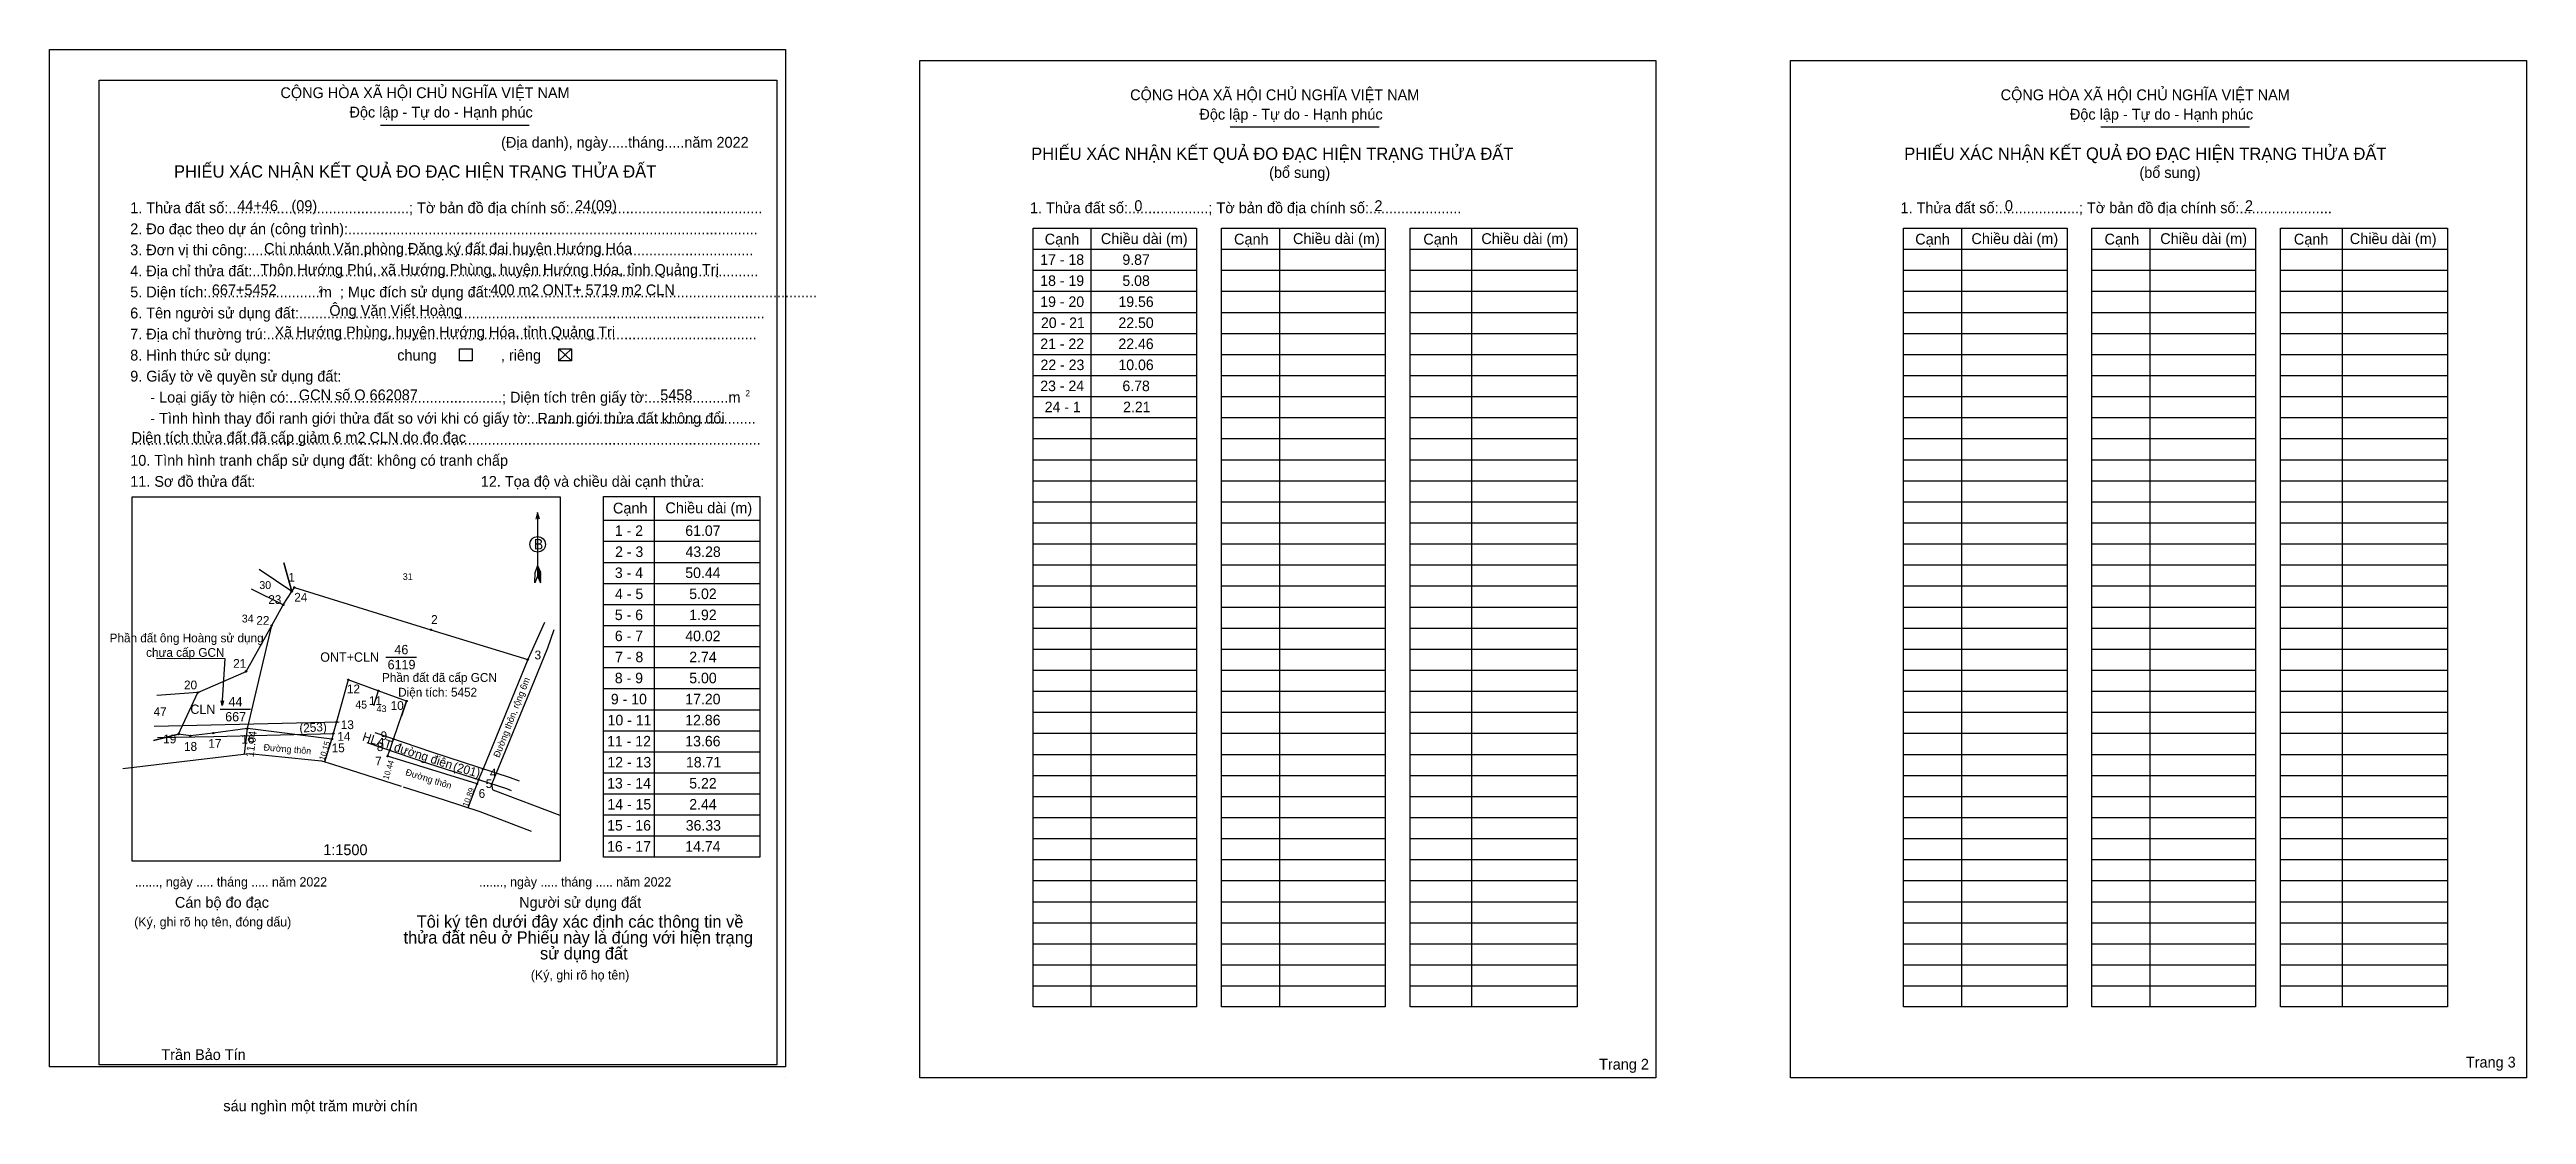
# Model space of a CAD drawing. Extents: x 536438 to 537496, y 1852600 to 1853055.
import ezdxf

# ---------------------------------------------------------------- set-up
doc = ezdxf.new("R2010")
doc.units = 0
for name, color, linetype in [('Level 1', 7, 'Continuous'), ('Level 10', 7, 'Continuous'), ('Level 11', 7, 'Continuous'), ('Level 13', 7, 'Continuous'), ('Level 2', 7, 'Continuous'), ('Level 23', 7, 'Continuous'), ('Level 27', 7, 'Continuous'), ('Level 3', 7, 'Continuous'), ('Level 36', 7, 'Continuous'), ('Level 48', 7, 'Continuous'), ('Level 5', 7, 'Continuous'), ('Level 50', 7, 'Continuous'), ('Level 52', 7, 'Continuous'), ('Level 59', 7, 'Continuous'), ('Level 6', 7, 'Continuous'), ('Level 9', 7, 'Continuous')]:
    doc.layers.add(name, color=color, linetype=linetype)

msp = doc.modelspace()

# ---------------------------------------------------------------- linework, layer by layer
at = {"layer": 'Level 1'}
for p, q in [((536438, 1853050.7), (536438, 1853050.7)), ((536810, 1853050.7), (536810, 1853050.7)), ((536579.4, 1853023.1), (536643, 1853023.1)), ((536942.6, 1853022.3), (537006.2, 1853022.3)), ((537314.6, 1853022.3), (537378.2, 1853022.3)), ((536883, 1852979), (536883, 1852646)), ((536963.6, 1852979), (536963.6, 1852646)), ((537045.7, 1852979), (537045.7, 1852646)), ((537255, 1852979), (537255, 1852646)), ((537335.6, 1852979), (537335.6, 1852646)), ((537417.7, 1852979), (537417.7, 1852646)), ((536858.3, 1852970), (536928.2, 1852970)), ((536938.9, 1852970), (537008.8, 1852970)), ((537019.4, 1852970), (537090.8, 1852970)), ((537230.3, 1852970), (537300.2, 1852970)), ((537310.8, 1852970), (537380.7, 1852970)), ((537391.4, 1852970), (537462.8, 1852970)), ((536858.3, 1852961), (536928.2, 1852961)), ((536858.3, 1852952), (536928.2, 1852952)), ((536938.9, 1852961), (537008.8, 1852961)), ((536938.9, 1852952), (537008.8, 1852952)), ((537019.4, 1852961), (537090.8, 1852961)), ((537019.4, 1852952), (537090.8, 1852952)), ((537230.3, 1852961), (537300.2, 1852961)), ((537230.3, 1852952), (537300.2, 1852952)), ((537310.8, 1852961), (537380.7, 1852961)), ((537310.8, 1852952), (537380.7, 1852952)), ((537391.4, 1852961), (537462.8, 1852961)), ((537391.4, 1852952), (537462.8, 1852952)), ((536858.3, 1852943), (536928.2, 1852943)), ((536938.9, 1852943), (537008.8, 1852943)), ((537019.4, 1852943), (537090.8, 1852943)), ((537230.3, 1852943), (537300.2, 1852943)), ((537310.8, 1852943), (537380.7, 1852943)), ((537391.4, 1852943), (537462.8, 1852943)), ((536858.3, 1852934), (536928.2, 1852934)), ((536938.9, 1852934), (537008.8, 1852934)), ((537019.4, 1852934), (537090.8, 1852934)), ((537230.3, 1852934), (537300.2, 1852934)), ((537310.8, 1852934), (537380.7, 1852934)), ((537391.4, 1852934), (537462.8, 1852934)), ((536655.7, 1852927.4), (536661.1, 1852922.3)), ((536655.7, 1852922.3), (536661.1, 1852927.4)), ((536858.3, 1852925), (536928.2, 1852925)), ((536938.9, 1852925), (537008.8, 1852925)), ((537019.4, 1852925), (537090.8, 1852925)), ((537230.3, 1852925), (537300.2, 1852925)), ((537310.8, 1852925), (537380.7, 1852925)), ((537391.4, 1852925), (537462.8, 1852925)), ((536858.3, 1852916), (536928.2, 1852916)), ((536938.9, 1852916), (537008.8, 1852916)), ((537019.4, 1852916), (537090.8, 1852916)), ((537230.3, 1852916), (537300.2, 1852916)), ((537310.8, 1852916), (537380.7, 1852916)), ((537391.4, 1852916), (537462.8, 1852916)), ((536858.3, 1852907), (536928.2, 1852907)), ((536938.9, 1852907), (537008.8, 1852907)), ((537019.4, 1852907), (537090.8, 1852907)), ((537230.3, 1852907), (537300.2, 1852907)), ((537310.8, 1852907), (537380.7, 1852907)), ((537391.4, 1852907), (537462.8, 1852907)), ((536858.3, 1852898), (536928.2, 1852898)), ((536858.3, 1852889), (536928.2, 1852889)), ((536938.9, 1852898), (537008.8, 1852898)), ((536938.9, 1852889), (537008.8, 1852889)), ((537019.4, 1852898), (537090.8, 1852898)), ((537019.4, 1852889), (537090.8, 1852889)), ((537230.3, 1852898), (537300.2, 1852898)), ((537230.3, 1852889), (537300.2, 1852889)), ((537310.8, 1852898), (537380.7, 1852898)), ((537310.8, 1852889), (537380.7, 1852889)), ((537391.4, 1852898), (537462.8, 1852898)), ((537391.4, 1852889), (537462.8, 1852889)), ((536858.3, 1852880), (536928.2, 1852880)), ((536938.9, 1852880), (537008.8, 1852880)), ((537019.4, 1852880), (537090.8, 1852880)), ((537230.3, 1852880), (537300.2, 1852880)), ((537310.8, 1852880), (537380.7, 1852880)), ((537391.4, 1852880), (537462.8, 1852880)), ((536858.3, 1852871), (536928.2, 1852871)), ((536938.9, 1852871), (537008.8, 1852871)), ((537019.4, 1852871), (537090.8, 1852871)), ((537230.3, 1852871), (537300.2, 1852871)), ((537310.8, 1852871), (537380.7, 1852871)), ((537391.4, 1852871), (537462.8, 1852871)), ((536473.4, 1852864.1), (536473.4, 1852864.1)), ((536646.6, 1852857.4), (536646.6, 1852830.2)), ((536696.4, 1852864.2), (536696.4, 1852710.1)), ((536858.3, 1852862), (536928.2, 1852862)), ((536938.9, 1852862), (537008.8, 1852862)), ((537019.4, 1852862), (537090.8, 1852862)), ((537230.3, 1852862), (537300.2, 1852862)), ((537310.8, 1852862), (537380.7, 1852862)), ((537391.4, 1852862), (537462.8, 1852862)), ((536674.8, 1852854.1), (536741.5, 1852854.1)), ((536858.3, 1852853), (536928.2, 1852853)), ((536938.9, 1852853), (537008.8, 1852853)), ((537019.4, 1852853), (537090.8, 1852853)), ((537230.3, 1852853), (537300.2, 1852853)), ((537310.8, 1852853), (537380.7, 1852853)), ((537391.4, 1852853), (537462.8, 1852853)), ((536674.8, 1852845.1), (536741.5, 1852845.1)), ((536674.8, 1852836.1), (536741.5, 1852836.1)), ((536858.3, 1852844), (536928.2, 1852844)), ((536938.9, 1852844), (537008.8, 1852844)), ((537019.4, 1852844), (537090.8, 1852844)), ((537230.3, 1852844), (537300.2, 1852844)), ((537310.8, 1852844), (537380.7, 1852844)), ((537391.4, 1852844), (537462.8, 1852844)), ((536645.4, 1852827.4), (536645.5, 1852831.9)), ((536646.6, 1852830.2), (536645.4, 1852827.4)), ((536646.6, 1852834.7), (536645.5, 1852831.9)), ((536646.6, 1852834.7), (536647.8, 1852831.9)), ((536646.6, 1852834.3), (536647.8, 1852831.5)), ((536646.6, 1852833.9), (536647.8, 1852831.1)), ((536646.6, 1852833.5), (536647.8, 1852830.7)), ((536646.6, 1852833.1), (536647.8, 1852830.3)), ((536646.6, 1852832.7), (536647.8, 1852829.9)), ((536646.6, 1852832.3), (536647.8, 1852829.5)), ((536646.6, 1852831.9), (536647.8, 1852829.1)), ((536646.6, 1852831.6), (536647.8, 1852828.7)), ((536646.6, 1852831.2), (536647.8, 1852828.3)), ((536646.6, 1852830.8), (536647.8, 1852827.9)), ((536646.6, 1852830.2), (536647.8, 1852827.4)), ((536647.8, 1852827.4), (536647.8, 1852831.9)), ((536674.8, 1852827.1), (536741.5, 1852827.1)), ((536858.3, 1852835), (536928.2, 1852835)), ((536858.3, 1852826), (536928.2, 1852826)), ((536938.9, 1852835), (537008.8, 1852835)), ((536938.9, 1852826), (537008.8, 1852826)), ((537019.4, 1852835), (537090.8, 1852835)), ((537019.4, 1852826), (537090.8, 1852826)), ((537230.3, 1852835), (537300.2, 1852835)), ((537230.3, 1852826), (537300.2, 1852826)), ((537310.8, 1852835), (537380.7, 1852835)), ((537310.8, 1852826), (537380.7, 1852826)), ((537391.4, 1852835), (537462.8, 1852835)), ((537391.4, 1852826), (537462.8, 1852826)), ((536674.8, 1852818.1), (536741.5, 1852818.1)), ((536858.3, 1852817), (536928.2, 1852817)), ((536938.9, 1852817), (537008.8, 1852817)), ((537019.4, 1852817), (537090.8, 1852817)), ((537230.3, 1852817), (537300.2, 1852817)), ((537310.8, 1852817), (537380.7, 1852817)), ((537391.4, 1852817), (537462.8, 1852817)), ((536674.8, 1852809.1), (536741.5, 1852809.1)), ((536858.3, 1852808), (536928.2, 1852808)), ((536938.9, 1852808), (537008.8, 1852808)), ((537019.4, 1852808), (537090.8, 1852808)), ((537230.3, 1852808), (537300.2, 1852808)), ((537310.8, 1852808), (537380.7, 1852808)), ((537391.4, 1852808), (537462.8, 1852808)), ((536674.8, 1852800.1), (536741.5, 1852800.1)), ((536858.3, 1852799), (536928.2, 1852799)), ((536938.9, 1852799), (537008.8, 1852799)), ((537019.4, 1852799), (537090.8, 1852799)), ((537230.3, 1852799), (537300.2, 1852799)), ((537310.8, 1852799), (537380.7, 1852799)), ((537391.4, 1852799), (537462.8, 1852799)), ((536674.8, 1852791.1), (536741.5, 1852791.1)), ((536858.3, 1852790), (536928.2, 1852790)), ((536938.9, 1852790), (537008.8, 1852790)), ((537019.4, 1852790), (537090.8, 1852790)), ((537230.3, 1852790), (537300.2, 1852790)), ((537310.8, 1852790), (537380.7, 1852790)), ((537391.4, 1852790), (537462.8, 1852790)), ((536674.8, 1852782.1), (536741.5, 1852782.1)), ((536674.8, 1852773.1), (536741.5, 1852773.1)), ((536858.3, 1852781), (536928.2, 1852781)), ((536858.3, 1852772), (536928.2, 1852772)), ((536938.9, 1852781), (537008.8, 1852781)), ((536938.9, 1852772), (537008.8, 1852772)), ((537019.4, 1852781), (537090.8, 1852781)), ((537019.4, 1852772), (537090.8, 1852772)), ((537230.3, 1852781), (537300.2, 1852781)), ((537230.3, 1852772), (537300.2, 1852772)), ((537310.8, 1852781), (537380.7, 1852781)), ((537310.8, 1852772), (537380.7, 1852772)), ((537391.4, 1852781), (537462.8, 1852781)), ((537391.4, 1852772), (537462.8, 1852772)), ((536674.8, 1852764.1), (536741.5, 1852764.1)), ((536858.3, 1852763), (536928.2, 1852763)), ((536938.9, 1852763), (537008.8, 1852763)), ((537019.4, 1852763), (537090.8, 1852763)), ((537230.3, 1852763), (537300.2, 1852763)), ((537310.8, 1852763), (537380.7, 1852763)), ((537391.4, 1852763), (537462.8, 1852763)), ((536674.8, 1852755.1), (536741.5, 1852755.1)), ((536858.3, 1852754), (536928.2, 1852754)), ((536938.9, 1852754), (537008.8, 1852754)), ((537019.4, 1852754), (537090.8, 1852754)), ((537230.3, 1852754), (537300.2, 1852754)), ((537310.8, 1852754), (537380.7, 1852754)), ((537391.4, 1852754), (537462.8, 1852754)), ((536674.8, 1852746.1), (536741.5, 1852746.1)), ((536858.3, 1852745), (536928.2, 1852745)), ((536938.9, 1852745), (537008.8, 1852745)), ((537019.4, 1852745), (537090.8, 1852745)), ((537230.3, 1852745), (537300.2, 1852745)), ((537310.8, 1852745), (537380.7, 1852745)), ((537391.4, 1852745), (537462.8, 1852745)), ((536674.8, 1852737.1), (536741.5, 1852737.1)), ((536858.3, 1852736), (536928.2, 1852736)), ((536938.9, 1852736), (537008.8, 1852736)), ((537019.4, 1852736), (537090.8, 1852736)), ((537230.3, 1852736), (537300.2, 1852736)), ((537310.8, 1852736), (537380.7, 1852736)), ((537391.4, 1852736), (537462.8, 1852736)), ((536674.8, 1852728.1), (536741.5, 1852728.1)), ((536674.8, 1852719.1), (536741.5, 1852719.1)), ((536858.3, 1852727), (536928.2, 1852727)), ((536938.9, 1852727), (537008.8, 1852727)), ((537019.4, 1852727), (537090.8, 1852727)), ((537230.3, 1852727), (537300.2, 1852727)), ((537310.8, 1852727), (537380.7, 1852727)), ((537391.4, 1852727), (537462.8, 1852727)), ((536656.3, 1852708.4), (536656.3, 1852708.4)), ((536858.3, 1852718), (536928.2, 1852718)), ((536858.3, 1852709), (536928.2, 1852709)), ((536938.9, 1852718), (537008.8, 1852718)), ((536938.9, 1852709), (537008.8, 1852709)), ((537019.4, 1852718), (537090.8, 1852718)), ((537019.4, 1852709), (537090.8, 1852709)), ((537230.3, 1852718), (537300.2, 1852718)), ((537230.3, 1852709), (537300.2, 1852709)), ((537310.8, 1852718), (537380.7, 1852718)), ((537310.8, 1852709), (537380.7, 1852709)), ((537391.4, 1852718), (537462.8, 1852718)), ((537391.4, 1852709), (537462.8, 1852709)), ((536858.3, 1852700), (536928.2, 1852700)), ((536938.9, 1852700), (537008.8, 1852700)), ((537019.4, 1852700), (537090.8, 1852700)), ((537230.3, 1852700), (537300.2, 1852700)), ((537310.8, 1852700), (537380.7, 1852700)), ((537391.4, 1852700), (537462.8, 1852700)), ((536858.3, 1852691), (536928.2, 1852691)), ((536938.9, 1852691), (537008.8, 1852691)), ((537019.4, 1852691), (537090.8, 1852691)), ((537230.3, 1852691), (537300.2, 1852691)), ((537310.8, 1852691), (537380.7, 1852691)), ((537391.4, 1852691), (537462.8, 1852691)), ((536858.3, 1852682), (536928.2, 1852682)), ((536938.9, 1852682), (537008.8, 1852682)), ((537019.4, 1852682), (537090.8, 1852682)), ((537230.3, 1852682), (537300.2, 1852682)), ((537310.8, 1852682), (537380.7, 1852682)), ((537391.4, 1852682), (537462.8, 1852682)), ((536858.3, 1852673), (536928.2, 1852673)), ((536938.9, 1852673), (537008.8, 1852673)), ((537019.4, 1852673), (537090.8, 1852673)), ((537230.3, 1852673), (537300.2, 1852673)), ((537310.8, 1852673), (537380.7, 1852673)), ((537391.4, 1852673), (537462.8, 1852673)), ((536858.3, 1852664), (536928.2, 1852664)), ((536938.9, 1852664), (537008.8, 1852664)), ((537019.4, 1852664), (537090.8, 1852664)), ((537230.3, 1852664), (537300.2, 1852664)), ((537310.8, 1852664), (537380.7, 1852664)), ((537391.4, 1852664), (537462.8, 1852664)), ((536858.3, 1852655), (536928.2, 1852655)), ((536938.9, 1852655), (537008.8, 1852655)), ((537019.4, 1852655), (537090.8, 1852655)), ((537230.3, 1852655), (537300.2, 1852655)), ((537310.8, 1852655), (537380.7, 1852655)), ((537391.4, 1852655), (537462.8, 1852655)), ((536752.5, 1852615.7), (536752.5, 1852615.7)), ((537124.5, 1852615.7), (537124.5, 1852615.7))]:
    msp.add_line(p, q, dxfattribs=at)
for points in [[(536858.3, 1852979), (536928.2, 1852979), (536928.2, 1852646), (536858.3, 1852646)], [(536938.9, 1852979), (537008.8, 1852979), (537008.8, 1852646), (536938.9, 1852646)], [(537019.4, 1852979), (537090.8, 1852979), (537090.8, 1852646), (537019.4, 1852646)], [(537230.3, 1852979), (537300.2, 1852979), (537300.2, 1852646), (537230.3, 1852646)], [(537310.8, 1852979), (537380.7, 1852979), (537380.7, 1852646), (537310.8, 1852646)], [(537391.4, 1852979), (537462.8, 1852979), (537462.8, 1852646), (537391.4, 1852646)], [(536473.4, 1852864.1), (536656.3, 1852864.1), (536656.3, 1852708.4), (536473.4, 1852708.4)], [(536674.8, 1852864.2), (536741.5, 1852864.2), (536741.5, 1852710.1), (536674.8, 1852710.1)]]:
    msp.add_lwpolyline(points, close=True, dxfattribs=at)
msp.add_lwpolyline([(536647.4, 1852854.5), (536646.6, 1852857.4), (536645.8, 1852854.5)], dxfattribs=at)
msp.add_circle((536646.6, 1852843.8), 3.32, dxfattribs=at)
at = {"layer": 'Level 10'}
for p, q in [((536482.5, 1852759.9), (536493.2, 1852762.7)), ((536469.3, 1852748), (536523.3, 1852754.3)), ((536523.3, 1852754.3), (536548.6, 1852751.8)), ((536548.6, 1852751.8), (536554.2, 1852751.3)), ((536554.2, 1852751.3), (536558.9, 1852749.8)), ((536558.9, 1852749.8), (536588.3, 1852740.4)), ((536589.1, 1852740.1), (536606.7, 1852734.5)), ((536606.7, 1852734.5), (536621.9, 1852729.6)), ((536621.9, 1852729.6), (536643.8, 1852721.1)), ((536627.5, 1852738.9), (536656.1, 1852728))]:
    msp.add_line(p, q, dxfattribs=at)
msp.add_lwpolyline([(536501.4, 1852780.5), (536522, 1852789.5), (536533, 1852809.1), (536537.9, 1852817.9), (536541.5, 1852823.6), (536542.7, 1852825.4), (536601, 1852807.3), (536642.4, 1852794.5), (536623.3, 1852747.8), (536621.4, 1852743.2), (536620.7, 1852741.4), (536582.5, 1852753.2), (536583.4, 1852755.8), (536585, 1852760.5), (536590.6, 1852776.8), (536578.5, 1852781.2), (536565.7, 1852785.9), (536560.7, 1852767.9), (536559.3, 1852762.9), (536558.7, 1852760.5), (536522.6, 1852765), (536508, 1852763.1), (536498.2, 1852761.9), (536493.2, 1852762.7)], close=True, dxfattribs=at)
at = {"layer": 'Level 11'}
for centre in [(536542.7, 1852825.4), (536537.9, 1852817.9), (536541.5, 1852823.6), (536533, 1852809.1), (536601, 1852807.3), (536642.4, 1852794.5), (536522, 1852789.5), (536565.7, 1852785.9), (536501.4, 1852780.5), (536501.4, 1852780.5), (536578.5, 1852781.2), (536590.6, 1852776.8), (536493.2, 1852762.7), (536498.2, 1852761.9), (536508, 1852763.1), (536522.6, 1852765), (536559.3, 1852762.9), (536560.7, 1852767.9), (536558.7, 1852760.5), (536582.5, 1852753.2), (536583.4, 1852755.8), (536585, 1852760.5), (536620.7, 1852741.4), (536621.4, 1852743.2), (536623.3, 1852747.8)]:
    msp.add_circle(centre, 0.3, dxfattribs=at)
at = {"layer": 'Level 13'}
for p, q in [((536513.1, 1852794.8), (536483.8, 1852795)), ((536511.8, 1852774.9), (536513.1, 1852794.8))]:
    msp.add_line(p, q, dxfattribs=at)
msp.add_lwpolyline([(536512.4, 1852776.9), (536511.8, 1852774.9), (536511.4, 1852776.9)], dxfattribs=at)
at = {"layer": 'Level 2'}
for points in [[(536438, 1853055.4), (536752.5, 1853055.4), (536752.5, 1852620.4), (536438, 1852620.4)], [(536810, 1853050.7), (537124.5, 1853050.7), (537124.5, 1852615.7), (536810, 1852615.7)], [(537182, 1853050.7), (537496.5, 1853050.7), (537496.5, 1852615.7), (537182, 1852615.7)]]:
    msp.add_lwpolyline(points, close=True, dxfattribs=at)
at = {"layer": 'Level 23'}
for p, q in [((536649.6, 1852810.4), (536642.4, 1852794.5)), ((536651, 1852799.6), (536653.7, 1852807.4)), ((536645.2, 1852785.6), (536651, 1852799.6)), ((536627.1, 1852741.3), (536645.2, 1852785.6)), ((536627.5, 1852738.9), (536627.1, 1852741.3))]:
    msp.add_line(p, q, dxfattribs=at)
at = {"layer": 'Level 27'}
for p, q in [((536578.5, 1852781.2), (536576.4, 1852774.8)), ((536590.6, 1852776.8), (536588.4, 1852770.4))]:
    msp.add_line(p, q, dxfattribs=at)
at = {"layer": 'Level 3'}
for p, q in [((536521.3, 1852754.1), (536522.6, 1852765)), ((536555.7, 1852750.8), (536558.7, 1852760.5)), ((536616.9, 1852731.2), (536620.7, 1852741.4))]:
    msp.add_line(p, q, dxfattribs=at)
msp.add_lwpolyline([(536459.3, 1853042.3), (536748.8, 1853042.3), (536748.8, 1852621.2), (536459.3, 1852621.2)], close=True, dxfattribs=at)
at = {"layer": 'Level 5'}
for p, q in [((536538.1, 1852835.9), (536541.5, 1852823.6)), ((536541.5, 1852823.6), (536538.1, 1852835.9)), ((536541.5, 1852823.6), (536527.6, 1852833)), ((536537.9, 1852817.9), (536524.4, 1852824.6)), ((536522.6, 1852765), (536533, 1852809.1)), ((536501.4, 1852780.5), (536483.9, 1852779.1)), ((536493.2, 1852762.7), (536482.5, 1852759.9))]:
    msp.add_line(p, q, dxfattribs=at)
at = {"layer": 'Level 50'}
for points in [[(536613.2, 1852927.4), (536618.6, 1852927.4), (536618.6, 1852922.3), (536613.2, 1852922.3)], [(536655.7, 1852927.4), (536661.1, 1852927.4), (536661.1, 1852922.3), (536655.7, 1852922.3)]]:
    msp.add_lwpolyline(points, close=True, dxfattribs=at)
at = {"layer": 'Level 59'}
for points in [[(536482.7, 1852766.1), (536561.8, 1852767.9)], [(536484.1, 1852761.2), (536508.1, 1852761.7), (536559.5, 1852762.9)], [(536577, 1852763.3), (536601.2, 1852755.1), (536634.9, 1852744.1), (536638.7, 1852742.7)], [(536573.6, 1852759.1), (536599.6, 1852750.3), (536633.3, 1852739.4), (536635.3, 1852738.6)]]:
    msp.add_lwpolyline(points, dxfattribs=at)
at = {"layer": 'Level 9'}
for p, q in [((536581.8, 1852795.6), (536594.8, 1852795.6)), ((536510.9, 1852773.3), (536523.9, 1852773.3))]:
    msp.add_line(p, q, dxfattribs=at)

# ---------------------------------------------------------------- texts
at = {"layer": 'Level 1'}
for s, height, p in [('CỘNG HÒA XÃ HỘI CHỦ NGHĨA VIỆT NAM', 4.62, (536536.7, 1853034.6)), ('CỘNG HÒA XÃ HỘI CHỦ NGHĨA VIỆT NAM', 4.62, (536899.8, 1853033.7)), ('CỘNG HÒA XÃ HỘI CHỦ NGHĨA VIỆT NAM', 4.62, (537271.8, 1853033.7)), ('Độc lập - Tự do - Hạnh phúc', 4.62, (536566.2, 1853026.3)), ('Độc lập - Tự do - Hạnh phúc', 4.62, (536929.4, 1853025.4)), ('Độc lập - Tự do - Hạnh phúc', 4.62, (537301.4, 1853025.4)), ('(Địa danh), ngày.....tháng.....năm 2022', 4.62, (536631, 1853013.4)), ('PHIẾU XÁC NHẬN KẾT QUẢ ĐO ĐẠC HIỆN TRẠNG THỬA ĐẤT', 5.28, (536491.2, 1853000.6)), ('PHIẾU XÁC NHẬN KẾT QUẢ ĐO ĐẠC HIỆN TRẠNG THỬA ĐẤT', 5.28, (536857.5, 1853008.2)), ('(bổ sung)', 4.62, (536959.2, 1853000.5)), ('PHIẾU XÁC NHẬN KẾT QUẢ ĐO ĐẠC HIỆN TRẠNG THỬA ĐẤT', 5.28, (537230.6, 1853008.2)), ('(bổ sung)', 4.62, (537331.1, 1853000.5)), ('1. Thửa đất số:.............................................; Tờ bản đồ địa chính số:................................................', 4.6197, (536472.5, 1852985.4)), ('1. Thửa đất số:....................; Tờ bản đồ địa chính số:.......................', 4.62, (536857, 1852985.4)), ('1. Thửa đất số:....................; Tờ bản đồ địa chính số:.......................', 4.62, (537229, 1852985.4)), ('2. Đo đạc theo dự án (công trình):......................................................................................................', 4.6197, (536472.5, 1852976.4)), ('Chi nhánh Văn phòng Đăng ký đất đai huyện Hướng Hóa', 4.62, (536529.7, 1852968)), ('Cạnh', 4.62, (536863.3, 1852972)), ('Chiều dài (m)', 4.62, (536887.3, 1852972.2)), ('Cạnh', 4.62, (536944.2, 1852972)), ('Chiều dài (m)', 4.62, (536969.4, 1852972.2)), ('Cạnh', 4.62, (537025.1, 1852972)), ('Chiều dài (m)', 4.62, (537049.9, 1852972.2)), ('Cạnh', 4.62, (537235.3, 1852972)), ('Chiều dài (m)', 4.62, (537259.3, 1852972.2)), ('Cạnh', 4.62, (537316.2, 1852972)), ('Chiều dài (m)', 4.62, (537340, 1852972.2)), ('Cạnh', 4.62, (537397.1, 1852972)), ('Chiều dài (m)', 4.62, (537421, 1852972.2)), ('4. Địa chỉ thửa đất:..............................................................................................................................', 4.6197, (536472.5, 1852958.4)), ('3. Đơn vị thi công:..............................................................................................................................', 4.6197, (536472.5, 1852967.4)), ('5. Diện tích:............................m  ; Mục đích sử dụng đất:.................................................................................', 4.6197, (536472.5, 1852949.4)), ('2', 2.64, (536552.9, 1852951.5)), ('6. Tên người sử dụng đất:....................................................................................................................', 4.6197, (536472.5, 1852940.4)), ('7. Địa chỉ thường trú:..........................................................................................................................', 4.6197, (536472.5, 1852931.4)), ('chung                , riêng', 4.62, (536586.6, 1852922.4)), ('9. Giấy tờ về quyền sử dụng đất:', 4.62, (536472.5, 1852913.4)), ('     - Loại giấy tờ hiện có:.....................................................; Diện tích trên giấy tờ:....................m', 4.6197, (536472.5, 1852904.4)), ('2', 2.64, (536735.4, 1852907.1)), ('     - Tình hình thay đổi ranh giới thửa đất so với khi có giấy tờ:........................................................', 4.6197, (536472.5, 1852895.4)), ('10. Tình hình tranh chấp sử dụng đất: không có tranh chấp', 4.62, (536472.5, 1852877.4)), ('.............................................................................................................................................................', 4.6197, (536472.5, 1852886.4)), ('11. Sơ đồ thửa đất:', 4.62, (536472.5, 1852868.4)), ('12. Tọa độ và chiều dài cạnh thửa:', 4.62, (536622.3, 1852868.4)), ('Cạnh', 4.62, (536678.8, 1852857)), ('Chiều dài (m)', 4.62, (536701.2, 1852857.1)), ('B', 4.5, (536645, 1852841.6)), ('......., ngày ..... tháng ..... năm 2022', 3.96, (536474.5, 1852697.5)), ('......., ngày ..... tháng ..... năm 2022', 3.96, (536621.6, 1852697.5)), ('Cán bộ đo đạc', 4.62, (536491.6, 1852688.4)), ('Người sử dụng đất', 4.62, (536638.7, 1852688.4)), ('(Ký, ghi rõ họ tên, đóng dấu)', 3.96, (536474.2, 1852680.4)), ('thửa đất nêu ở Phiếu này là đúng với hiện trạng', 5.25, (536589.3, 1852673.1)), ('Tôi ký tên dưới đây xác định các thông tin về', 5.25, (536594.9, 1852679.9)), ('sử dụng đất', 5.25, (536647.6, 1852666.3)), ('(Ký, ghi rõ họ tên)', 3.96, (536643.7, 1852657.7)), ('Trần Bảo Tín', 4.62, (536485.8, 1852623.3)), ('Trang 2', 4.62, (537100.2, 1852619.2)), ('Trang 3', 4.62, (537470.6, 1852620.1))]:
    msp.add_text(s, height=height, dxfattribs=at).set_placement(p)
at = {"layer": 'Level 13'}
for s, p in [('ONT+CLN', (536553.7, 1852793.6)), ('6119', (536582.5, 1852790.4)), ('46', (536585.4, 1852796.8)), ('CLN', (536498.2, 1852771.3)), ('667', (536513.1, 1852768.1)), ('44', (536514.5, 1852774.5))]:
    msp.add_text(s, height=4, dxfattribs=at).set_placement(p)
for s, rotation, p in [('(253)', 3.4973, (536544.9, 1852763.3)), ('(201)', 344.0484, (536610.2, 1852747.2))]:
    msp.add_text(s, height=3.75, rotation=rotation, dxfattribs=at).set_placement(p)
at = {"layer": 'Level 3'}
for s, height, rotation, p in [('11.04', 3.36, 82.8848, (536525.2, 1852752.6)), ('HLAT đường điện', 3.75, 341.9532, (536571.4, 1852760)), ('10.15', 2.5, 72.8498, (536555.5, 1852751.2)), ('10.44', 2.5, 72.8498, (536582.8, 1852743)), ('10.89', 2.5, 69.6951, (536616.8, 1852731.3))]:
    msp.add_text(s, height=height, rotation=rotation, dxfattribs=at).set_placement(p)
at = {"layer": 'Level 36'}
for s, height, p in [('30', 3.36, (536527.7, 1852824.7)), ('31', 2.83, (536589, 1852828.6)), ('34', 3.36, (536520.2, 1852810.4)), ('45', 3.36, (536568.7, 1852773.6)), ('43', 2.83, (536577.8, 1852772.1))]:
    msp.add_text(s, height=height, dxfattribs=at).set_placement(p)
for s, height, rotation, p in [('Đường thôn, rộng 6m', 2.826, 68.6551, (536630.2, 1852752.4)), ('Đường thôn', 2.83, 355.2582, (536529.4, 1852755.7)), ('Đường thôn', 2.83, 342.6926, (536589.9, 1852745.2))]:
    msp.add_text(s, height=height, rotation=rotation, dxfattribs=at).set_placement(p)
at = {"layer": 'Level 48'}
msp.add_text('8. Hình thức sử dụng:', height=4.62, dxfattribs=at).set_placement((536472.5, 1852922.4))
at = {"layer": 'Level 52'}
for s, p in [('17 - 18', (536861.4, 1852963.3)), ('9.87', (536896.5, 1852963.3)), ('18 - 19', (536861.4, 1852954.3)), ('5.08', (536896.5, 1852954.3)), ('19 - 20', (536861.4, 1852945.3)), ('19.56', (536894.8, 1852945.3)), ('21 - 22', (536861.4, 1852927.3)), ('20 - 21', (536861.7, 1852936.3)), ('22.50', (536894.8, 1852936.3)), ('22.46', (536894.8, 1852927.3)), ('22 - 23', (536861.5, 1852918.3)), ('10.06', (536894.8, 1852918.3)), ('23 - 24', (536861.4, 1852909.3)), ('6.78', (536896.5, 1852909.3)), ('24 - 1', (536863.3, 1852900.3)), ('2.21', (536896.8, 1852900.3)), ('1 - 2', (536679.6, 1852847.4)), ('61.07', (536709.7, 1852847.4)), ('2 - 3', (536679.7, 1852838.4)), ('43.28', (536709.8, 1852838.4)), ('3 - 4', (536679.6, 1852829.4)), ('4 - 5', (536679.7, 1852820.4)), ('50.44', (536709.7, 1852829.4)), ('5.02', (536711.4, 1852820.4)), ('5 - 6', (536679.6, 1852811.4)), ('1.92', (536711.4, 1852811.4)), ('6 - 7', (536679.6, 1852802.4)), ('40.02', (536709.7, 1852802.4)), ('7 - 8', (536679.7, 1852793.4)), ('2.74', (536711.4, 1852793.4)), ('8 - 9', (536679.6, 1852784.4)), ('5.00', (536711.4, 1852784.4)), ('9 - 10', (536677.9, 1852775.4)), ('17.20', (536709.7, 1852775.4)), ('11 - 12', (536676.3, 1852757.4)), ('10 - 11', (536676.5, 1852766.4)), ('12.86', (536709.7, 1852766.4)), ('13.66', (536709.7, 1852757.4)), ('12 - 13', (536676.4, 1852748.4)), ('18.71', (536710, 1852748.4)), ('13 - 14', (536676.3, 1852739.4)), ('5.22', (536711.4, 1852739.4)), ('14 - 15', (536676.4, 1852730.4)), ('2.44', (536711.4, 1852730.4)), ('15 - 16', (536676.3, 1852721.4)), ('36.33', (536709.9, 1852721.4)), ('16 - 17', (536676.3, 1852712.4)), ('14.74', (536709.7, 1852712.4))]:
    msp.add_text(s, height=4.5, dxfattribs=at).set_placement(p)
at = {"layer": 'Level 6'}
for s, p in [('44+46', (536518.3, 1852986.3)), ('(09)', (536541.4, 1852986.3)), ('24(09)', (536662.6, 1852986.3)), ('0', (536901.6, 1852986.3)), ('2', (537004.2, 1852986.3)), ('0', (537273.6, 1852986.3)), ('2', (537376.2, 1852986.3)), ('Thôn Hướng Phú, xã Hướng Phùng, huyện Hướng Hóa, tỉnh Quảng Trị', (536528.1, 1852959)), ('667+5452', (536507.4, 1852950.3)), ('400 m2 ONT+ 5719 m2 CLN', (536626.4, 1852950.3)), ('Ông Văn Viết Hoàng', (536557.6, 1852941.5)), ('.', (536617.5, 1852950.1)), ('Xã Hướng Phùng, huyện Hướng Hóa, tỉnh Quảng Trị', (536534.2, 1852932.3)), ('GCN số O 662087', (536544.6, 1852905.4)), ('5458', (536699, 1852905.4)), ('Ranh giới thửa đất không đổi', (536646.5, 1852895.4)), ('Diện tích thửa đất đã cấp giảm 6 m2 CLN do đo đạc', (536473.1, 1852887.2)), ('1:1500', (536555, 1852710.9)), ('sáu nghìn một trăm mười chín', (536512.3, 1852601.4))]:
    msp.add_text(s, height=4.62, dxfattribs=at).set_placement(p)
at = {"layer": 'Level 9'}
for s, p in [('1', (536540.1, 1852827.8)), ('23', (536531.5, 1852818.3)), ('24', (536542.6, 1852819.3)), ('Phần đất ông Hoàng sử dụng', (536463.7, 1852801.9)), ('22', (536526.4, 1852809.4)), ('2', (536601.1, 1852809.8)), ('chưa cấp GCN', (536479.3, 1852795.7)), ('21', (536516.5, 1852791)), ('3', (536645.3, 1852794.6)), ('20', (536495.5, 1852781.8)), ('12', (536565.1, 1852780.1)), ('Phần đất đã cấp GCN', (536580.1, 1852785)), ('Diện tích: 5452', (536587, 1852778.7)), ('47', (536482.5, 1852770.4)), ('11', (536574.5, 1852775.1)), ('10', (536583.8, 1852773)), ('19', (536486.6, 1852758.7)), ('16', (536520, 1852758.6)), ('14', (536561, 1852759.8)), ('13', (536562.5, 1852764.8)), ('9', (536579.5, 1852760.1)), ('18', (536495.5, 1852755.5)), ('17', (536505.9, 1852756.8)), ('15', (536558.6, 1852754.9)), ('7', (536577.2, 1852749.3)), ('8', (536577.9, 1852755.4)), ('5', (536624.4, 1852739.6)), ('4', (536626.2, 1852744.2)), ('6', (536621.4, 1852735.4))]:
    msp.add_text(s, height=3.75, dxfattribs=at).set_placement(p)

doc.saveas('drawing.dxf')
